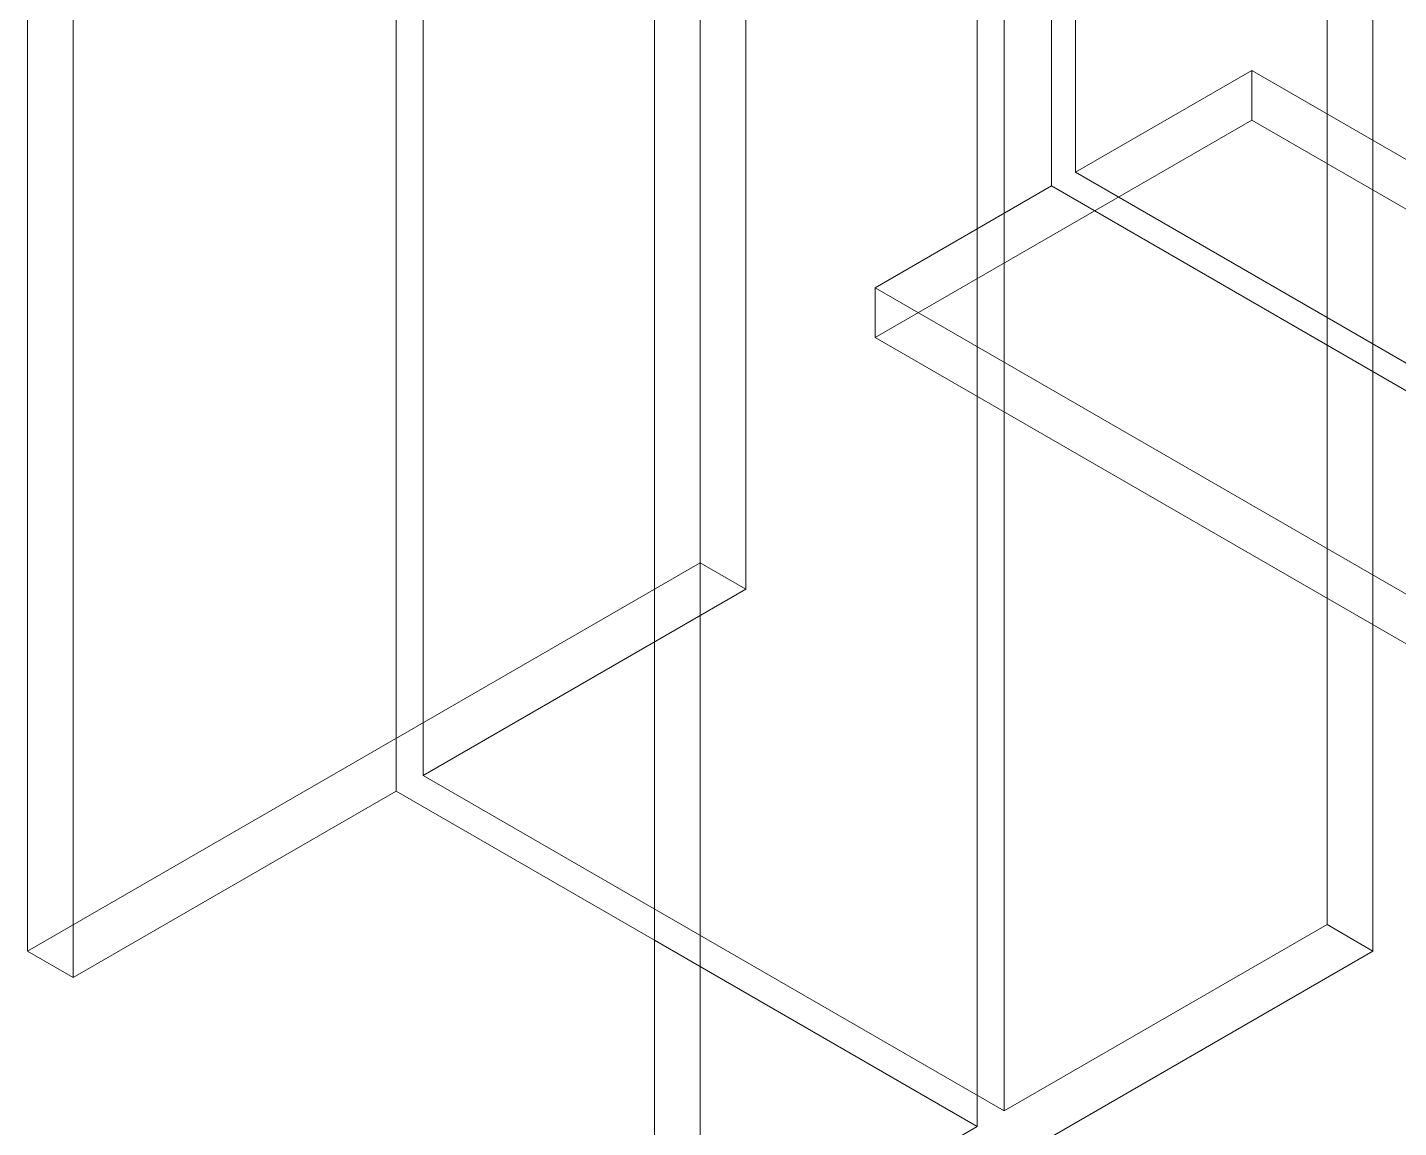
# Model space of a CAD drawing. Header units: inches. Extents: x 21 to 223, y -28 to 151.
# Drawn here: x 55.89 to 70.07, y 99.38 to 110.77 of the extents above; entities that cross this region are included whole.
import ezdxf

# ---------------------------------------------------------------- set-up
doc = ezdxf.new("R2010")
doc.units = ezdxf.units.IN
doc.header["$MEASUREMENT"] = 0

# ---------------------------------------------------------------- blocks, each defined once
blk = doc.blocks.new('A$C5CD4431F')
at = {"color": 0, "linetype": 'Continuous', "lineweight": 0, "extrusion": (1.38778e-16, 0.816497, 0.57735)}
for p, q in [((-2.867, 1.816), (-2.867, 33.962)), ((-2.867, 33.962), (-2.867, 1.816)), ((-3.146, 1.655), (-3.146, 33.801)), ((-3.146, 33.801), (-3.146, 1.655)), ((6.486, 0.273), (6.486, 32.419)), ((6.486, 32.419), (6.486, 0.273)), ((-6.96, 32.146), (-6.96, 0)), ((-6.96, 0), (-6.96, 32.146)), ((0.473, 32.033), (0.473, 3.745)), ((0.473, 3.745), (0.473, 32.033)), ((-6.486, 31.872), (-6.486, -0.273)), ((-6.486, -0.273), (-6.486, 31.872)), ((3.146, 30.49), (3.146, -1.655)), ((3.146, -1.655), (3.146, 30.49)), ((2.867, 30.329), (2.867, -1.816)), ((2.867, -1.816), (2.867, 30.329)), ((-0.473, -3.745), (-0.473, 28.401)), ((-0.473, 28.401), (-0.473, -3.745)), ((0, -4.018), (0, 28.127)), ((0, 28.127), (0, -4.018)), ((6.96, 20.734), (6.96, 3.375)), ((6.96, 3.375), (6.96, 20.734)), ((3.882, 11.564), (3.882, 8.06)), ((3.882, 11.564), (3.882, 8.06)), ((3.634, 7.917), (3.634, 11.372)), ((3.634, 7.917), (3.634, 11.372)), ((3.882, 8.06), (5.707, 9.113)), ((3.882, 8.06), (5.707, 9.113)), ((5.707, 9.113), (5.707, 8.599)), ((17.802, 2.13), (5.707, 9.113)), ((5.707, 9.113), (17.802, 2.13)), ((5.707, 9.113), (5.707, 8.599)), ((5.707, 8.599), (1.81, 6.349)), ((5.707, 8.599), (1.81, 6.349)), ((19.626, 0.563), (5.707, 8.599)), ((5.707, 8.599), (19.626, 0.563)), ((3.882, 8.06), (17.802, 0.023)), ((17.802, 0.023), (3.882, 8.06)), ((1.81, 6.863), (3.634, 7.917)), ((1.81, 6.863), (3.634, 7.917)), ((17.554, -0.12), (3.634, 7.917)), ((3.634, 7.917), (17.554, -0.12)), ((15.729, -1.173), (1.81, 6.863)), ((1.81, 6.349), (1.81, 6.863)), ((1.81, 6.863), (15.729, -1.173)), ((1.81, 6.349), (1.81, 6.863)), ((15.729, -1.688), (1.81, 6.349)), ((1.81, 6.349), (15.729, -1.688)), ((-6.96, 0), (0, 4.018)), ((-6.96, 0), (0, 4.018)), ((0, 4.018), (0.473, 3.745)), ((0, 4.018), (0.473, 3.745)), ((0.473, 3.745), (-2.867, 1.816)), ((0.473, 3.745), (-2.867, 1.816)), ((6.96, 3.375), (6.96, 0)), ((6.96, 0), (6.96, 3.375)), ((-2.867, 1.816), (3.146, -1.655)), ((-2.867, 1.816), (3.146, -1.655)), ((-3.146, 1.655), (-6.486, -0.273)), ((-3.146, 1.655), (-6.486, -0.273)), ((-0.473, 0.113), (-3.146, 1.655)), ((-0.473, 0.113), (-3.146, 1.655)), ((3.146, -1.655), (6.486, 0.273)), ((3.146, -1.655), (6.486, 0.273)), ((6.486, 0.273), (6.96, 0)), ((6.486, 0.273), (6.96, 0)), ((-6.486, -0.273), (-6.96, 0)), ((-6.486, -0.273), (-6.96, 0)), ((2.867, -1.816), (-0.473, 0.113)), ((2.867, -1.816), (-0.473, 0.113)), ((6.96, 0), (0, -4.018)), ((6.96, 0), (0, -4.018)), ((-0.473, -3.745), (2.867, -1.816)), ((-0.473, -3.745), (2.867, -1.816))]:
    blk.add_line(p, q, dxfattribs=at)

msp = doc.modelspace()

# ---------------------------------------------------------------- block references
msp.add_blockref('A$C5CD4431F', (62.8484, 101.2115))

doc.saveas('drawing.dxf')
